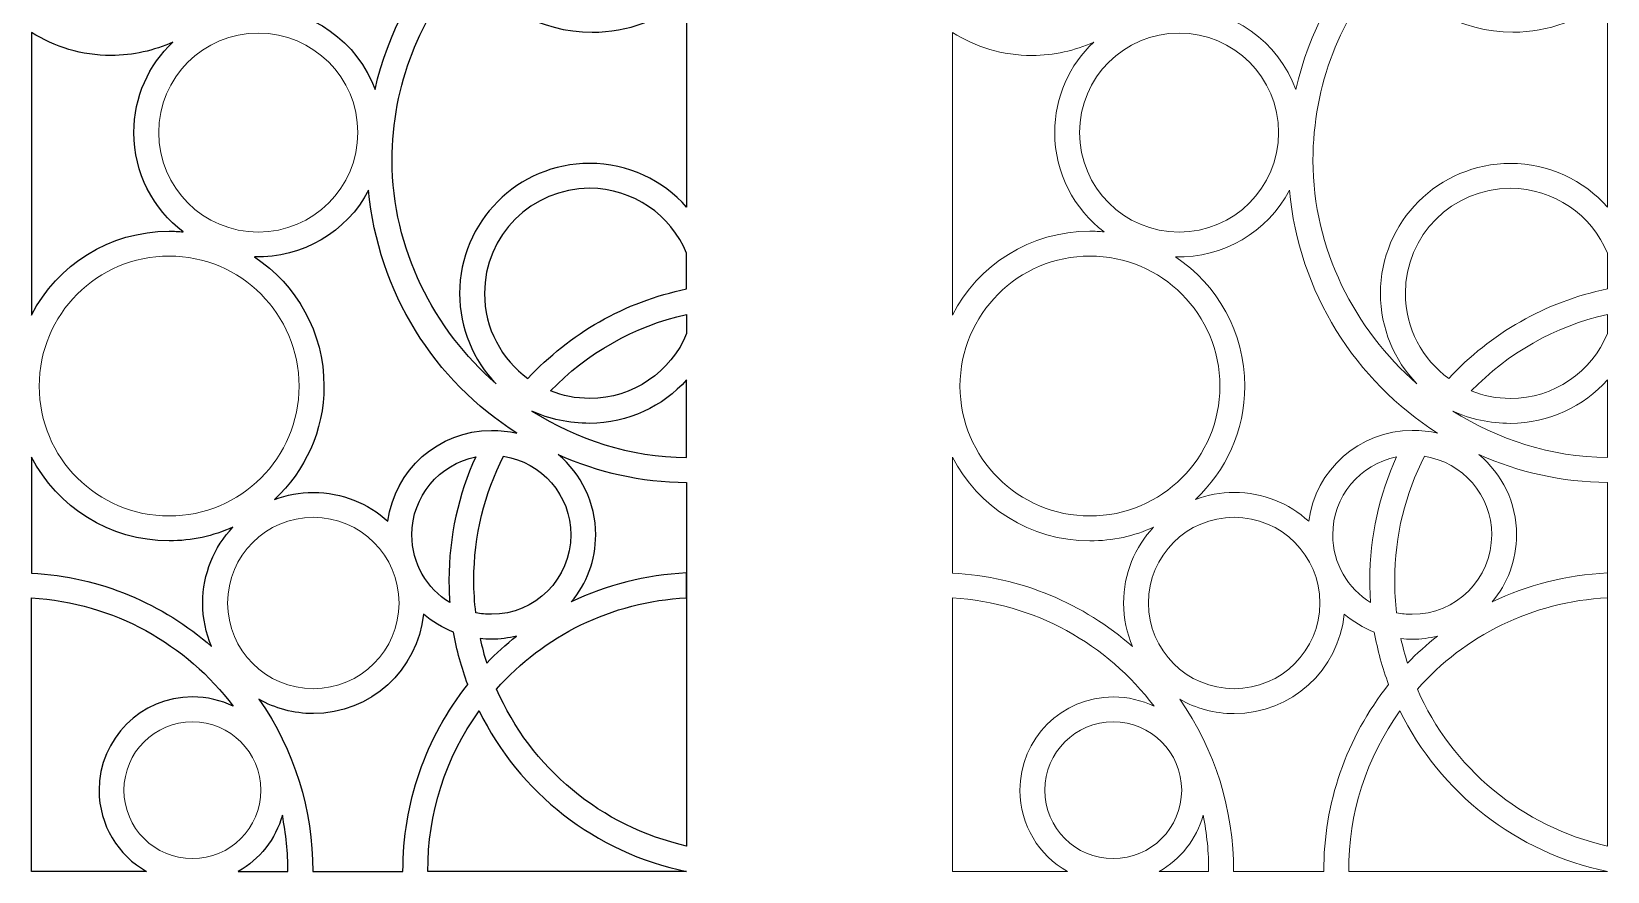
# Model space of a CAD drawing. Header units: centimetres. Extents: x -57 to 57, y -63 to 63.
# Drawn here: x -57 to 57, y -62.8 to -2 of the extents above; entities that cross this region are included whole.
import ezdxf

# ---------------------------------------------------------------- set-up
doc = ezdxf.new("R2010")
doc.units = ezdxf.units.CM
doc.header["$MEASUREMENT"] = 0
doc.layers.add('layer 1', color=7, linetype='Continuous')

msp = doc.modelspace()

# ---------------------------------------------------------------- linework, layer by layer
at = {"layer": 'layer 1', "color": 114, "lineweight": 9}
for centre, major_axis, ratio in [((-40.59358, -9.31058), (0, 7.2), 1), ((-47.0421, -27.64726), (0, 9.39999), 1), ((-36.61088, -43.34118), (0, 6.2), 1), ((-45.35826, -56.88321), (0, 4.95), 0.99999798)]:
    msp.add_ellipse(centre, major_axis=major_axis, ratio=ratio, dxfattribs=at)
at = {"layer": 'layer 1', "color": 177, "lineweight": 9}
for centre, major_axis, ratio in [((26.01087, -9.31058), (0, 7.2), 1), ((19.56235, -27.64726), (0, 9.39999), 1), ((29.99357, -43.34118), (0, 6.2), 1), ((21.24619, -56.88321), (0, 4.95), 0.99999798)]:
    msp.add_ellipse(centre, major_axis=major_axis, ratio=ratio, dxfattribs=at)
at = {"layer": 'layer 1', "color": 114}
for points, knots in [([(-26.41694, 4.60212), (-29.20482, 1.62604), (-31.22079, -2.08198), (-32.14509, -6.20211), (-32.14509, -6.20211), (-33.411, -2.76369), (-36.71637, -0.31059), (-40.59358, -0.31059), (-40.59358, -0.31059), (-41.82427, -0.31059), (-42.99739, -0.55775), (-44.06592, -1.00513), (-44.06592, -1.00513), (-41.84082, 0.97328), (-40.43884, 3.85734), (-40.43884, 7.06827), (-40.43884, 7.06827), (-40.43884, 8.00164), (-40.55733, 8.9074), (-40.78005, 9.77133), (-40.78005, 9.77133), (-39.06339, 8.07092), (-36.70166, 7.02059), (-34.09511, 7.02059), (-34.09511, 7.02059), (-31.36471, 7.02059), (-28.90302, 8.17307), (-27.16994, 10.01805), (-27.16994, 10.01805), (-27.21844, 9.60279), (-27.24338, 9.18035), (-27.24338, 8.75211), (-27.24338, 8.75211), (-27.24338, 7.28172), (-26.94936, 5.87985), (-26.41694, 4.60212)], [0, 0, 0, 0, 0.1, 0.1, 0.1, 0.1, 0.2, 0.2, 0.2, 0.2, 0.3, 0.3, 0.3, 0.3, 0.4, 0.4, 0.4, 0.4, 0.5, 0.5, 0.5, 0.5, 0.6, 0.6, 0.6, 0.6, 0.7, 0.7, 0.7, 0.7, 0.8, 0.8, 0.8, 0.8, 1, 1, 1, 1]), ([(-9.6088, 0.39004), (-11.47066, -1.13363), (-13.85046, -2.04789), (-16.44338, -2.04789), (-16.44338, -2.04789), (-20.25344, -2.04789), (-23.60328, -0.07365), (-25.52587, 2.90723), (-25.52587, 2.90723), (-28.87624, -0.88421), (-30.90979, -5.86642), (-30.90979, -11.32261), (-30.90979, -11.32261), (-30.90979, -17.7611), (-27.88351, -23.5395), (-23.39542, -27.48016), (-23.39542, -27.48016), (-25.03431, -25.78818), (-26.03031, -23.4858), (-26.03031, -20.94475), (-26.03031, -20.94475), (-26.03031, -15.75416), (-21.82091, -11.54475), (-16.63031, -11.54475), (-16.63031, -11.54475), (-13.83853, -11.54475), (-11.33059, -12.76249), (-9.60879, -14.69565), (-9.60879, -14.69565), (-9.60879, -14.69565), (-9.6088, 0.39004), (-9.6088, 0.39004)], [0, 0, 0, 0, 0.111111111, 0.111111111, 0.111111111, 0.111111111, 0.222222222, 0.222222222, 0.222222222, 0.222222222, 0.333333333, 0.333333333, 0.333333333, 0.333333333, 0.444444444, 0.444444444, 0.444444444, 0.444444444, 0.555555556, 0.555555556, 0.555555556, 0.555555556, 0.666666667, 0.666666667, 0.666666667, 0.666666667, 0.777777778, 0.777777778, 0.777777778, 0.777777778, 1, 1, 1, 1]), ([(-46.77256, -2.76751), (-48.50955, -4.40843), (-49.59357, -6.73311), (-49.59357, -9.31059), (-49.59357, -9.31059), (-49.59357, -12.24426), (-48.18914, -14.85056), (-46.01609, -16.49372), (-46.01609, -16.49372), (-46.35395, -16.46303), (-46.69626, -16.44727), (-47.0421, -16.44727), (-47.0421, -16.44727), (-51.37425, -16.44727), (-55.13278, -18.90823), (-56.99562, -22.50811), (-56.99562, -22.50811), (-56.99562, -22.50811), (-56.99562, -2.07066), (-56.99562, -2.07066), (-56.99562, -2.07066), (-55.32909, -3.1228), (-53.35493, -3.73173), (-51.23884, -3.73173), (-51.23884, -3.73173), (-49.64614, -3.73173), (-48.13381, -3.38678), (-46.77256, -2.76751)], [0, 0, 0, 0, 0.125, 0.125, 0.125, 0.125, 0.25, 0.25, 0.25, 0.25, 0.375, 0.375, 0.375, 0.375, 0.5, 0.5, 0.5, 0.5, 0.625, 0.625, 0.625, 0.625, 0.75, 0.75, 0.75, 0.75, 1, 1, 1, 1]), ([(-32.61183, -13.47219), (-31.93574, -20.85958), (-27.84428, -27.28438), (-21.8939, -31.05371), (-21.8939, -31.05371), (-22.48089, -30.90722), (-23.10153, -30.85954), (-23.73382, -30.85954), (-23.73382, -30.85954), (-27.57093, -30.85954), (-30.74046, -33.72357), (-31.22083, -37.43006), (-31.22083, -37.43006), (-32.64288, -36.13256), (-34.53463, -35.34118), (-36.61088, -35.34118), (-36.61088, -35.34118), (-37.59632, -35.34118), (-38.54023, -35.51945), (-39.41205, -35.8455), (-39.41205, -35.8455), (-37.21586, -33.80058), (-35.84209, -30.88405), (-35.84209, -27.64727), (-35.84209, -27.64727), (-35.84209, -23.74738), (-37.83645, -20.31232), (-40.8607, -18.30664), (-40.8607, -18.30664), (-37.42367, -18.40656), (-34.20402, -16.51906), (-32.61183, -13.47219)], [0, 0, 0, 0, 0.111111111, 0.111111111, 0.111111111, 0.111111111, 0.222222222, 0.222222222, 0.222222222, 0.222222222, 0.333333333, 0.333333333, 0.333333333, 0.333333333, 0.444444444, 0.444444444, 0.444444444, 0.444444444, 0.555555556, 0.555555556, 0.555555556, 0.555555556, 0.666666667, 0.666666667, 0.666666667, 0.666666667, 0.777777778, 0.777777778, 0.777777778, 0.777777778, 1, 1, 1, 1]), ([(-21.08735, -27.10087), (-22.99161, -25.71963), (-24.23032, -23.47655), (-24.23032, -20.94475), (-24.23032, -20.94475), (-24.23032, -16.74809), (-20.82697, -13.34474), (-16.63032, -13.34474), (-16.63032, -13.34474), (-13.46553, -13.34474), (-10.75189, -15.28023), (-9.60878, -18.03182), (-9.60878, -18.03182), (-9.60878, -18.03182), (-9.60882, -20.62647), (-9.60882, -20.62647), (-9.60882, -20.62647), (-14.10314, -21.54107), (-18.0884, -23.85828), (-21.08735, -27.10087)], [0, 0, 0, 0, 0.166666667, 0.166666667, 0.166666667, 0.166666667, 0.333333333, 0.333333333, 0.333333333, 0.333333333, 0.5, 0.5, 0.5, 0.5, 0.666666667, 0.666666667, 0.666666667, 0.666666667, 1, 1, 1, 1]), ([(-19.46043, -28.00011), (-18.58567, -28.35142), (-17.63052, -28.54475), (-16.63032, -28.54475), (-16.63032, -28.54475), (-13.465, -28.54475), (-10.75158, -26.60838), (-9.6088, -23.85601), (-9.6088, -23.85601), (-9.6088, -23.85601), (-9.60881, -22.46724), (-9.60881, -22.46724), (-9.60881, -22.46724), (-13.42974, -23.32008), (-16.83236, -25.2832), (-19.46043, -28.00011)], [0, 0, 0, 0, 0.2, 0.2, 0.2, 0.2, 0.4, 0.4, 0.4, 0.4, 0.6, 0.6, 0.6, 0.6, 1, 1, 1, 1]), ([(-9.60883, -32.8217), (-13.72199, -32.78439), (-17.54468, -31.49476), (-20.7978, -29.45521), (-20.7978, -29.45521), (-19.56473, -30.04964), (-18.09055, -30.34474), (-16.63031, -30.34474), (-16.63031, -30.34474), (-13.83853, -30.34474), (-11.33059, -29.127), (-9.60879, -27.19383), (-9.60879, -27.19383), (-9.60879, -27.19383), (-9.60883, -32.8217), (-9.60883, -32.8217)], [0, 0, 0, 0, 0.2, 0.2, 0.2, 0.2, 0.4, 0.4, 0.4, 0.4, 0.6, 0.6, 0.6, 0.6, 1, 1, 1, 1]), ([(-42.43702, -37.8594), (-43.78488, -39.29134), (-44.61087, -41.21999), (-44.61087, -43.34118), (-44.61087, -43.34118), (-44.61087, -44.46026), (-44.38099, -45.52559), (-43.96584, -46.49283), (-43.96584, -46.49283), (-47.48116, -43.4015), (-52.01362, -41.43942), (-56.99559, -41.17419), (-56.99559, -41.17419), (-56.99559, -41.17419), (-56.99562, -32.78641), (-56.99562, -32.78641), (-56.99562, -32.78641), (-55.13277, -36.3863), (-51.37425, -38.84727), (-47.0421, -38.84727), (-47.0421, -38.84727), (-45.40079, -38.84727), (-43.84179, -38.49401), (-42.43702, -37.8594)], [0, 0, 0, 0, 0.142857143, 0.142857143, 0.142857143, 0.142857143, 0.285714286, 0.285714286, 0.285714286, 0.285714286, 0.428571429, 0.428571429, 0.428571429, 0.428571429, 0.571428571, 0.571428571, 0.571428571, 0.571428571, 0.714285714, 0.714285714, 0.714285714, 0.714285714, 1, 1, 1, 1]), ([(-24.86595, -32.77102), (-27.49928, -33.29685), (-29.48382, -35.62181), (-29.48382, -38.40954), (-29.48382, -38.40954), (-29.48382, -40.48275), (-28.38604, -42.30008), (-26.74015, -43.31175), (-26.74015, -43.31175), (-26.77988, -42.77784), (-26.80009, -42.23848), (-26.80009, -41.69443), (-26.80009, -41.69443), (-26.80009, -38.51122), (-26.10797, -35.48926), (-24.86595, -32.77102)], [0, 0, 0, 0, 0.2, 0.2, 0.2, 0.2, 0.4, 0.4, 0.4, 0.4, 0.6, 0.6, 0.6, 0.6, 1, 1, 1, 1]), ([(-24.86077, -44.04914), (-24.49636, -44.12158), (-24.11947, -44.15954), (-23.73382, -44.15954), (-23.73382, -44.15954), (-20.55872, -44.15954), (-17.98382, -41.58464), (-17.98382, -38.40954), (-17.98382, -38.40954), (-17.98382, -35.53669), (-20.09182, -33.15513), (-22.84511, -32.72776), (-22.84511, -32.72776), (-24.2228, -35.4175), (-25.00009, -38.4654), (-25.00009, -41.69443), (-25.00009, -41.69443), (-25.00009, -42.49125), (-24.95278, -43.27705), (-24.86077, -44.04914)], [0, 0, 0, 0, 0.166666667, 0.166666667, 0.166666667, 0.166666667, 0.333333333, 0.333333333, 0.333333333, 0.333333333, 0.5, 0.5, 0.5, 0.5, 0.666666667, 0.666666667, 0.666666667, 0.666666667, 1, 1, 1, 1]), ([(-9.60884, -42.96744), (-15.07489, -43.23596), (-19.95605, -45.73345), (-23.36229, -49.5698), (-23.36229, -49.5698), (-20.87962, -55.2543), (-15.79181, -59.54158), (-9.6088, -60.92164), (-9.6088, -60.92164), (-9.6088, -60.92164), (-9.6088, -34.62177), (-9.6088, -34.62177), (-9.6088, -34.62177), (-12.91757, -34.59408), (-16.06213, -33.87632), (-18.90556, -32.6054), (-18.90556, -32.6054), (-17.24248, -33.99045), (-16.18382, -36.07664), (-16.18382, -38.40954), (-16.18382, -38.40954), (-16.18382, -40.25966), (-16.84962, -41.95448), (-17.9547, -43.26759), (-17.9547, -43.26759), (-15.41093, -42.04041), (-12.58872, -41.29945), (-9.60882, -41.1654), (-9.60882, -41.1654), (-9.60882, -41.1654), (-9.60884, -42.96744), (-9.60884, -42.96744)], [0, 0, 0, 0, 0.111111111, 0.111111111, 0.111111111, 0.111111111, 0.222222222, 0.222222222, 0.222222222, 0.222222222, 0.333333333, 0.333333333, 0.333333333, 0.333333333, 0.444444444, 0.444444444, 0.444444444, 0.444444444, 0.555555556, 0.555555556, 0.555555556, 0.555555556, 0.666666667, 0.666666667, 0.666666667, 0.666666667, 0.777777778, 0.777777778, 0.777777778, 0.777777778, 1, 1, 1, 1]), ([(-56.99562, -42.97703), (-56.99562, -42.97703), (-56.99562, -62.76238), (-56.99562, -62.76238), (-56.99562, -62.76238), (-56.99562, -62.76238), (-48.67641, -62.76239), (-48.67641, -62.76239), (-48.67641, -62.76239), (-50.72514, -61.60342), (-52.10826, -59.4045), (-52.10826, -56.88321), (-52.10826, -56.88321), (-52.10826, -53.15592), (-49.08555, -50.13321), (-45.35826, -50.13321), (-45.35826, -50.13321), (-44.29911, -50.13321), (-43.29682, -50.37728), (-42.40464, -50.81225), (-42.40464, -50.81225), (-45.78201, -46.32319), (-51.03345, -43.3237), (-56.99562, -42.97703)], [0, 0, 0, 0, 0.142857143, 0.142857143, 0.142857143, 0.142857143, 0.285714286, 0.285714286, 0.285714286, 0.285714286, 0.428571429, 0.428571429, 0.428571429, 0.428571429, 0.571428571, 0.571428571, 0.571428571, 0.571428571, 0.714285714, 0.714285714, 0.714285714, 0.714285714, 1, 1, 1, 1]), ([(-25.43781, -49.24091), (-28.4979, -53.07397), (-30.15226, -57.85694), (-30.12628, -62.76238), (-30.12628, -62.76238), (-30.12628, -62.76238), (-36.65692, -62.76238), (-36.65692, -62.76238), (-36.65692, -62.76238), (-36.63336, -58.31267), (-37.99043, -53.94935), (-40.54684, -50.30721), (-40.54684, -50.30721), (-39.38466, -50.96541), (-38.04156, -51.34118), (-36.61088, -51.34118), (-36.61088, -51.34118), (-32.46262, -51.34118), (-29.05073, -48.18214), (-28.6502, -44.13907), (-28.6502, -44.13907), (-28.00905, -44.68977), (-27.27476, -45.13368), (-26.47379, -45.44582), (-26.47379, -45.44582), (-26.24325, -46.75551), (-25.89405, -48.02436), (-25.43781, -49.24091)], [0, 0, 0, 0, 0.125, 0.125, 0.125, 0.125, 0.25, 0.25, 0.25, 0.25, 0.375, 0.375, 0.375, 0.375, 0.5, 0.5, 0.5, 0.5, 0.625, 0.625, 0.625, 0.625, 0.75, 0.75, 0.75, 0.75, 1, 1, 1, 1]), ([(-21.90966, -45.73757), (-22.67363, -46.33871), (-23.39591, -46.9905), (-24.07137, -47.68791), (-24.07137, -47.68791), (-24.25635, -47.10829), (-24.415, -46.51784), (-24.54637, -45.9163), (-24.54637, -45.9163), (-24.27942, -45.94488), (-24.00832, -45.95954), (-23.73382, -45.95954), (-23.73382, -45.95954), (-23.10487, -45.95954), (-22.49384, -45.88258), (-21.90966, -45.73757)], [0, 0, 0, 0, 0.2, 0.2, 0.2, 0.2, 0.4, 0.4, 0.4, 0.4, 0.6, 0.6, 0.6, 0.6, 1, 1, 1, 1]), ([(-24.61918, -51.13907), (-27.05421, -54.51771), (-28.35041, -58.59768), (-28.32625, -62.76238), (-28.32625, -62.76238), (-28.32625, -62.76238), (-9.60882, -62.76237), (-9.60882, -62.76237), (-9.60882, -62.76237), (-16.22038, -61.41688), (-21.73013, -57.03616), (-24.61918, -51.13907)], [0, 0, 0, 0, 0.25, 0.25, 0.25, 0.25, 0.5, 0.5, 0.5, 0.5, 1, 1, 1, 1]), ([(-38.85326, -58.69135), (-38.58053, -60.03012), (-38.44903, -61.39627), (-38.45695, -62.76238), (-38.45695, -62.76238), (-38.45695, -62.76238), (-42.04008, -62.76238), (-42.04008, -62.76238), (-42.04008, -62.76238), (-40.50027, -61.89129), (-39.33643, -60.43273), (-38.85326, -58.69135)], [0, 0, 0, 0, 0.25, 0.25, 0.25, 0.25, 0.5, 0.5, 0.5, 0.5, 1, 1, 1, 1])]:
    msp.add_open_spline(points, degree=3, knots=knots, dxfattribs=at)
at = {"layer": 'layer 1', "color": 250, "lineweight": 9}
for points, knots in [([(-26.41694, 4.60212), (-29.20482, 1.62604), (-31.22079, -2.08198), (-32.14509, -6.20211), (-32.14509, -6.20211), (-33.411, -2.76369), (-36.71637, -0.31059), (-40.59358, -0.31059), (-40.59358, -0.31059), (-41.82427, -0.31059), (-42.99739, -0.55775), (-44.06592, -1.00513), (-44.06592, -1.00513), (-41.84082, 0.97328), (-40.43884, 3.85734), (-40.43884, 7.06827), (-40.43884, 7.06827), (-40.43884, 8.00164), (-40.55733, 8.9074), (-40.78005, 9.77133), (-40.78005, 9.77133), (-39.06339, 8.07092), (-36.70166, 7.02059), (-34.09511, 7.02059), (-34.09511, 7.02059), (-31.36471, 7.02059), (-28.90302, 8.17307), (-27.16994, 10.01805), (-27.16994, 10.01805), (-27.21844, 9.60279), (-27.24338, 9.18035), (-27.24338, 8.75211), (-27.24338, 8.75211), (-27.24338, 7.28172), (-26.94936, 5.87985), (-26.41694, 4.60212)], [0, 0, 0, 0, 0.1, 0.1, 0.1, 0.1, 0.2, 0.2, 0.2, 0.2, 0.3, 0.3, 0.3, 0.3, 0.4, 0.4, 0.4, 0.4, 0.5, 0.5, 0.5, 0.5, 0.6, 0.6, 0.6, 0.6, 0.7, 0.7, 0.7, 0.7, 0.8, 0.8, 0.8, 0.8, 1, 1, 1, 1]), ([(-9.6088, 0.39004), (-11.47066, -1.13363), (-13.85046, -2.04789), (-16.44338, -2.04789), (-16.44338, -2.04789), (-20.25344, -2.04789), (-23.60328, -0.07365), (-25.52587, 2.90723), (-25.52587, 2.90723), (-28.87624, -0.88421), (-30.90979, -5.86642), (-30.90979, -11.32261), (-30.90979, -11.32261), (-30.90979, -17.7611), (-27.88351, -23.5395), (-23.39542, -27.48016), (-23.39542, -27.48016), (-25.03431, -25.78818), (-26.03031, -23.4858), (-26.03031, -20.94475), (-26.03031, -20.94475), (-26.03031, -15.75416), (-21.82091, -11.54475), (-16.63031, -11.54475), (-16.63031, -11.54475), (-13.83853, -11.54475), (-11.33059, -12.76249), (-9.60879, -14.69565), (-9.60879, -14.69565), (-9.60879, -14.69565), (-9.6088, 0.39004), (-9.6088, 0.39004)], [0, 0, 0, 0, 0.111111111, 0.111111111, 0.111111111, 0.111111111, 0.222222222, 0.222222222, 0.222222222, 0.222222222, 0.333333333, 0.333333333, 0.333333333, 0.333333333, 0.444444444, 0.444444444, 0.444444444, 0.444444444, 0.555555556, 0.555555556, 0.555555556, 0.555555556, 0.666666667, 0.666666667, 0.666666667, 0.666666667, 0.777777778, 0.777777778, 0.777777778, 0.777777778, 1, 1, 1, 1]), ([(-46.77256, -2.76751), (-48.50955, -4.40843), (-49.59357, -6.73311), (-49.59357, -9.31059), (-49.59357, -9.31059), (-49.59357, -12.24426), (-48.18914, -14.85056), (-46.01609, -16.49372), (-46.01609, -16.49372), (-46.35395, -16.46303), (-46.69626, -16.44727), (-47.0421, -16.44727), (-47.0421, -16.44727), (-51.37425, -16.44727), (-55.13278, -18.90823), (-56.99562, -22.50811), (-56.99562, -22.50811), (-56.99562, -22.50811), (-56.99562, -2.07066), (-56.99562, -2.07066), (-56.99562, -2.07066), (-55.32909, -3.1228), (-53.35493, -3.73173), (-51.23884, -3.73173), (-51.23884, -3.73173), (-49.64614, -3.73173), (-48.13381, -3.38678), (-46.77256, -2.76751)], [0, 0, 0, 0, 0.125, 0.125, 0.125, 0.125, 0.25, 0.25, 0.25, 0.25, 0.375, 0.375, 0.375, 0.375, 0.5, 0.5, 0.5, 0.5, 0.625, 0.625, 0.625, 0.625, 0.75, 0.75, 0.75, 0.75, 1, 1, 1, 1]), ([(-32.61183, -13.47219), (-31.93574, -20.85958), (-27.84428, -27.28438), (-21.8939, -31.05371), (-21.8939, -31.05371), (-22.48089, -30.90722), (-23.10153, -30.85954), (-23.73382, -30.85954), (-23.73382, -30.85954), (-27.57093, -30.85954), (-30.74046, -33.72357), (-31.22083, -37.43006), (-31.22083, -37.43006), (-32.64288, -36.13256), (-34.53463, -35.34118), (-36.61088, -35.34118), (-36.61088, -35.34118), (-37.59632, -35.34118), (-38.54023, -35.51945), (-39.41205, -35.8455), (-39.41205, -35.8455), (-37.21586, -33.80058), (-35.84209, -30.88405), (-35.84209, -27.64727), (-35.84209, -27.64727), (-35.84209, -23.74738), (-37.83645, -20.31232), (-40.8607, -18.30664), (-40.8607, -18.30664), (-37.42367, -18.40656), (-34.20402, -16.51906), (-32.61183, -13.47219)], [0, 0, 0, 0, 0.111111111, 0.111111111, 0.111111111, 0.111111111, 0.222222222, 0.222222222, 0.222222222, 0.222222222, 0.333333333, 0.333333333, 0.333333333, 0.333333333, 0.444444444, 0.444444444, 0.444444444, 0.444444444, 0.555555556, 0.555555556, 0.555555556, 0.555555556, 0.666666667, 0.666666667, 0.666666667, 0.666666667, 0.777777778, 0.777777778, 0.777777778, 0.777777778, 1, 1, 1, 1]), ([(-21.08735, -27.10087), (-22.99161, -25.71963), (-24.23032, -23.47655), (-24.23032, -20.94475), (-24.23032, -20.94475), (-24.23032, -16.74809), (-20.82697, -13.34474), (-16.63032, -13.34474), (-16.63032, -13.34474), (-13.46553, -13.34474), (-10.75189, -15.28023), (-9.60878, -18.03182), (-9.60878, -18.03182), (-9.60878, -18.03182), (-9.60882, -20.62647), (-9.60882, -20.62647), (-9.60882, -20.62647), (-14.10314, -21.54107), (-18.0884, -23.85828), (-21.08735, -27.10087)], [0, 0, 0, 0, 0.166666667, 0.166666667, 0.166666667, 0.166666667, 0.333333333, 0.333333333, 0.333333333, 0.333333333, 0.5, 0.5, 0.5, 0.5, 0.666666667, 0.666666667, 0.666666667, 0.666666667, 1, 1, 1, 1]), ([(-19.46043, -28.00011), (-18.58567, -28.35142), (-17.63052, -28.54475), (-16.63032, -28.54475), (-16.63032, -28.54475), (-13.465, -28.54475), (-10.75158, -26.60838), (-9.6088, -23.85601), (-9.6088, -23.85601), (-9.6088, -23.85601), (-9.60881, -22.46724), (-9.60881, -22.46724), (-9.60881, -22.46724), (-13.42974, -23.32008), (-16.83236, -25.2832), (-19.46043, -28.00011)], [0, 0, 0, 0, 0.2, 0.2, 0.2, 0.2, 0.4, 0.4, 0.4, 0.4, 0.6, 0.6, 0.6, 0.6, 1, 1, 1, 1]), ([(-9.60883, -32.8217), (-13.72199, -32.78439), (-17.54468, -31.49476), (-20.7978, -29.45521), (-20.7978, -29.45521), (-19.56473, -30.04964), (-18.09055, -30.34474), (-16.63031, -30.34474), (-16.63031, -30.34474), (-13.83853, -30.34474), (-11.33059, -29.127), (-9.60879, -27.19383), (-9.60879, -27.19383), (-9.60879, -27.19383), (-9.60883, -32.8217), (-9.60883, -32.8217)], [0, 0, 0, 0, 0.2, 0.2, 0.2, 0.2, 0.4, 0.4, 0.4, 0.4, 0.6, 0.6, 0.6, 0.6, 1, 1, 1, 1]), ([(-42.43702, -37.8594), (-43.78488, -39.29134), (-44.61087, -41.21999), (-44.61087, -43.34118), (-44.61087, -43.34118), (-44.61087, -44.46026), (-44.38099, -45.52559), (-43.96584, -46.49283), (-43.96584, -46.49283), (-47.48116, -43.4015), (-52.01362, -41.43942), (-56.99559, -41.17419), (-56.99559, -41.17419), (-56.99559, -41.17419), (-56.99562, -32.78641), (-56.99562, -32.78641), (-56.99562, -32.78641), (-55.13277, -36.3863), (-51.37425, -38.84727), (-47.0421, -38.84727), (-47.0421, -38.84727), (-45.40079, -38.84727), (-43.84179, -38.49401), (-42.43702, -37.8594)], [0, 0, 0, 0, 0.142857143, 0.142857143, 0.142857143, 0.142857143, 0.285714286, 0.285714286, 0.285714286, 0.285714286, 0.428571429, 0.428571429, 0.428571429, 0.428571429, 0.571428571, 0.571428571, 0.571428571, 0.571428571, 0.714285714, 0.714285714, 0.714285714, 0.714285714, 1, 1, 1, 1]), ([(-24.86595, -32.77102), (-27.49928, -33.29685), (-29.48382, -35.62181), (-29.48382, -38.40954), (-29.48382, -38.40954), (-29.48382, -40.48275), (-28.38604, -42.30008), (-26.74015, -43.31175), (-26.74015, -43.31175), (-26.77988, -42.77784), (-26.80009, -42.23848), (-26.80009, -41.69443), (-26.80009, -41.69443), (-26.80009, -38.51122), (-26.10797, -35.48926), (-24.86595, -32.77102)], [0, 0, 0, 0, 0.2, 0.2, 0.2, 0.2, 0.4, 0.4, 0.4, 0.4, 0.6, 0.6, 0.6, 0.6, 1, 1, 1, 1]), ([(-24.86077, -44.04914), (-24.49636, -44.12158), (-24.11947, -44.15954), (-23.73382, -44.15954), (-23.73382, -44.15954), (-20.55872, -44.15954), (-17.98382, -41.58464), (-17.98382, -38.40954), (-17.98382, -38.40954), (-17.98382, -35.53669), (-20.09182, -33.15513), (-22.84511, -32.72776), (-22.84511, -32.72776), (-24.2228, -35.4175), (-25.00009, -38.4654), (-25.00009, -41.69443), (-25.00009, -41.69443), (-25.00009, -42.49125), (-24.95278, -43.27705), (-24.86077, -44.04914)], [0, 0, 0, 0, 0.166666667, 0.166666667, 0.166666667, 0.166666667, 0.333333333, 0.333333333, 0.333333333, 0.333333333, 0.5, 0.5, 0.5, 0.5, 0.666666667, 0.666666667, 0.666666667, 0.666666667, 1, 1, 1, 1]), ([(-9.60884, -42.96744), (-15.07489, -43.23596), (-19.95605, -45.73345), (-23.36229, -49.5698), (-23.36229, -49.5698), (-20.87962, -55.2543), (-15.79181, -59.54158), (-9.6088, -60.92164), (-9.6088, -60.92164), (-9.6088, -60.92164), (-9.6088, -34.62177), (-9.6088, -34.62177), (-9.6088, -34.62177), (-12.91757, -34.59408), (-16.06213, -33.87632), (-18.90556, -32.6054), (-18.90556, -32.6054), (-17.24248, -33.99045), (-16.18382, -36.07664), (-16.18382, -38.40954), (-16.18382, -38.40954), (-16.18382, -40.25966), (-16.84962, -41.95448), (-17.9547, -43.26759), (-17.9547, -43.26759), (-15.41093, -42.04041), (-12.58872, -41.29945), (-9.60882, -41.1654)], [0, 0, 0, 0, 0.125, 0.125, 0.125, 0.125, 0.25, 0.25, 0.25, 0.25, 0.375, 0.375, 0.375, 0.375, 0.5, 0.5, 0.5, 0.5, 0.625, 0.625, 0.625, 0.625, 0.75, 0.75, 0.75, 0.75, 1, 1, 1, 1]), ([(-56.99562, -42.97703), (-56.99562, -42.97703), (-56.99562, -62.76238), (-56.99562, -62.76238), (-56.99562, -62.76238), (-56.99562, -62.76238), (-48.67641, -62.76239), (-48.67641, -62.76239), (-48.67641, -62.76239), (-50.72514, -61.60342), (-52.10826, -59.4045), (-52.10826, -56.88321), (-52.10826, -56.88321), (-52.10826, -53.15592), (-49.08555, -50.13321), (-45.35826, -50.13321), (-45.35826, -50.13321), (-44.29911, -50.13321), (-43.29682, -50.37728), (-42.40464, -50.81225), (-42.40464, -50.81225), (-45.78201, -46.32319), (-51.03345, -43.3237), (-56.99562, -42.97703)], [0, 0, 0, 0, 0.142857143, 0.142857143, 0.142857143, 0.142857143, 0.285714286, 0.285714286, 0.285714286, 0.285714286, 0.428571429, 0.428571429, 0.428571429, 0.428571429, 0.571428571, 0.571428571, 0.571428571, 0.571428571, 0.714285714, 0.714285714, 0.714285714, 0.714285714, 1, 1, 1, 1]), ([(-25.43781, -49.24091), (-28.4979, -53.07397), (-30.15226, -57.85694), (-30.12628, -62.76238), (-30.12628, -62.76238), (-30.12628, -62.76238), (-36.65692, -62.76238), (-36.65692, -62.76238), (-36.65692, -62.76238), (-36.63336, -58.31267), (-37.99043, -53.94935), (-40.54684, -50.30721), (-40.54684, -50.30721), (-39.38466, -50.96541), (-38.04156, -51.34118), (-36.61088, -51.34118), (-36.61088, -51.34118), (-32.46262, -51.34118), (-29.05073, -48.18214), (-28.6502, -44.13907), (-28.6502, -44.13907), (-28.00905, -44.68977), (-27.27476, -45.13368), (-26.47379, -45.44582), (-26.47379, -45.44582), (-26.24325, -46.75551), (-25.89405, -48.02436), (-25.43781, -49.24091)], [0, 0, 0, 0, 0.125, 0.125, 0.125, 0.125, 0.25, 0.25, 0.25, 0.25, 0.375, 0.375, 0.375, 0.375, 0.5, 0.5, 0.5, 0.5, 0.625, 0.625, 0.625, 0.625, 0.75, 0.75, 0.75, 0.75, 1, 1, 1, 1]), ([(-21.90966, -45.73757), (-22.67363, -46.33871), (-23.39591, -46.9905), (-24.07137, -47.68791), (-24.07137, -47.68791), (-24.25635, -47.10829), (-24.415, -46.51784), (-24.54637, -45.9163), (-24.54637, -45.9163), (-24.27942, -45.94488), (-24.00832, -45.95954), (-23.73382, -45.95954), (-23.73382, -45.95954), (-23.10487, -45.95954), (-22.49384, -45.88258), (-21.90966, -45.73757)], [0, 0, 0, 0, 0.2, 0.2, 0.2, 0.2, 0.4, 0.4, 0.4, 0.4, 0.6, 0.6, 0.6, 0.6, 1, 1, 1, 1]), ([(-24.61918, -51.13907), (-27.05421, -54.51771), (-28.35041, -58.59768), (-28.32625, -62.76238), (-28.32625, -62.76238), (-28.32625, -62.76238), (-9.60882, -62.76237), (-9.60882, -62.76237), (-9.60882, -62.76237), (-16.22038, -61.41688), (-21.73013, -57.03616), (-24.61918, -51.13907)], [0, 0, 0, 0, 0.25, 0.25, 0.25, 0.25, 0.5, 0.5, 0.5, 0.5, 1, 1, 1, 1]), ([(-38.85326, -58.69135), (-38.58053, -60.03012), (-38.44903, -61.39627), (-38.45695, -62.76238), (-38.45695, -62.76238), (-38.45695, -62.76238), (-42.04008, -62.76238), (-42.04008, -62.76238), (-42.04008, -62.76238), (-40.50027, -61.89129), (-39.33643, -60.43273), (-38.85326, -58.69135)], [0, 0, 0, 0, 0.25, 0.25, 0.25, 0.25, 0.5, 0.5, 0.5, 0.5, 1, 1, 1, 1])]:
    msp.add_open_spline(points, degree=3, knots=knots, dxfattribs=at)
at = {"layer": 'layer 1', "color": 177, "lineweight": 9}
for points, knots in [([(40.18751, 4.60212), (37.39963, 1.62604), (35.38366, -2.08198), (34.45936, -6.20211), (34.45936, -6.20211), (33.19345, -2.76369), (29.88808, -0.31059), (26.01087, -0.31059), (26.01087, -0.31059), (24.78018, -0.31059), (23.60706, -0.55775), (22.53853, -1.00513), (22.53853, -1.00513), (24.76363, 0.97328), (26.16561, 3.85734), (26.16561, 7.06827), (26.16561, 7.06827), (26.16561, 8.00164), (26.04712, 8.9074), (25.8244, 9.77133), (25.8244, 9.77133), (27.54106, 8.07092), (29.90279, 7.02059), (32.50934, 7.02059), (32.50934, 7.02059), (35.23974, 7.02059), (37.70143, 8.17307), (39.43451, 10.01805), (39.43451, 10.01805), (39.38601, 9.60279), (39.36107, 9.18035), (39.36107, 8.75211), (39.36107, 8.75211), (39.36107, 7.28172), (39.65509, 5.87985), (40.18751, 4.60212)], [0, 0, 0, 0, 0.1, 0.1, 0.1, 0.1, 0.2, 0.2, 0.2, 0.2, 0.3, 0.3, 0.3, 0.3, 0.4, 0.4, 0.4, 0.4, 0.5, 0.5, 0.5, 0.5, 0.6, 0.6, 0.6, 0.6, 0.7, 0.7, 0.7, 0.7, 0.8, 0.8, 0.8, 0.8, 1, 1, 1, 1]), ([(56.99565, 0.39004), (55.13379, -1.13363), (52.75399, -2.04789), (50.16107, -2.04789), (50.16107, -2.04789), (46.35101, -2.04789), (43.00117, -0.07365), (41.07858, 2.90723), (41.07858, 2.90723), (37.72821, -0.88421), (35.69466, -5.86642), (35.69466, -11.32261), (35.69466, -11.32261), (35.69466, -17.7611), (38.72094, -23.5395), (43.20903, -27.48016), (43.20903, -27.48016), (41.57014, -25.78818), (40.57414, -23.4858), (40.57414, -20.94475), (40.57414, -20.94475), (40.57414, -15.75416), (44.78354, -11.54475), (49.97414, -11.54475), (49.97414, -11.54475), (52.76592, -11.54475), (55.27386, -12.76249), (56.99566, -14.69565), (56.99566, -14.69565), (56.99566, -14.69565), (56.99565, 0.39004), (56.99565, 0.39004)], [0, 0, 0, 0, 0.111111111, 0.111111111, 0.111111111, 0.111111111, 0.222222222, 0.222222222, 0.222222222, 0.222222222, 0.333333333, 0.333333333, 0.333333333, 0.333333333, 0.444444444, 0.444444444, 0.444444444, 0.444444444, 0.555555556, 0.555555556, 0.555555556, 0.555555556, 0.666666667, 0.666666667, 0.666666667, 0.666666667, 0.777777778, 0.777777778, 0.777777778, 0.777777778, 1, 1, 1, 1]), ([(19.83189, -2.76751), (18.0949, -4.40843), (17.01088, -6.73311), (17.01088, -9.31059), (17.01088, -9.31059), (17.01088, -12.24426), (18.41531, -14.85056), (20.58836, -16.49372), (20.58836, -16.49372), (20.2505, -16.46303), (19.90819, -16.44727), (19.56235, -16.44727), (19.56235, -16.44727), (15.2302, -16.44727), (11.47167, -18.90823), (9.60883, -22.50811), (9.60883, -22.50811), (9.60883, -22.50811), (9.60883, -2.07066), (9.60883, -2.07066), (9.60883, -2.07066), (11.27536, -3.1228), (13.24952, -3.73173), (15.36561, -3.73173), (15.36561, -3.73173), (16.95831, -3.73173), (18.47064, -3.38678), (19.83189, -2.76751)], [0, 0, 0, 0, 0.125, 0.125, 0.125, 0.125, 0.25, 0.25, 0.25, 0.25, 0.375, 0.375, 0.375, 0.375, 0.5, 0.5, 0.5, 0.5, 0.625, 0.625, 0.625, 0.625, 0.75, 0.75, 0.75, 0.75, 1, 1, 1, 1]), ([(33.99262, -13.47219), (34.66871, -20.85958), (38.76017, -27.28438), (44.71055, -31.05371), (44.71055, -31.05371), (44.12356, -30.90722), (43.50292, -30.85954), (42.87063, -30.85954), (42.87063, -30.85954), (39.03352, -30.85954), (35.86399, -33.72357), (35.38362, -37.43006), (35.38362, -37.43006), (33.96157, -36.13256), (32.06982, -35.34118), (29.99357, -35.34118), (29.99357, -35.34118), (29.00813, -35.34118), (28.06422, -35.51945), (27.1924, -35.8455), (27.1924, -35.8455), (29.38859, -33.80058), (30.76236, -30.88405), (30.76236, -27.64727), (30.76236, -27.64727), (30.76236, -23.74738), (28.768, -20.31232), (25.74375, -18.30664), (25.74375, -18.30664), (29.18078, -18.40656), (32.40043, -16.51906), (33.99262, -13.47219)], [0, 0, 0, 0, 0.111111111, 0.111111111, 0.111111111, 0.111111111, 0.222222222, 0.222222222, 0.222222222, 0.222222222, 0.333333333, 0.333333333, 0.333333333, 0.333333333, 0.444444444, 0.444444444, 0.444444444, 0.444444444, 0.555555556, 0.555555556, 0.555555556, 0.555555556, 0.666666667, 0.666666667, 0.666666667, 0.666666667, 0.777777778, 0.777777778, 0.777777778, 0.777777778, 1, 1, 1, 1]), ([(45.5171, -27.10087), (43.61284, -25.71963), (42.37413, -23.47655), (42.37413, -20.94475), (42.37413, -20.94475), (42.37413, -16.74809), (45.77748, -13.34474), (49.97413, -13.34474), (49.97413, -13.34474), (53.13892, -13.34474), (55.85256, -15.28023), (56.99567, -18.03182), (56.99567, -18.03182), (56.99567, -18.03182), (56.99563, -20.62647), (56.99563, -20.62647), (56.99563, -20.62647), (52.50131, -21.54107), (48.51605, -23.85828), (45.5171, -27.10087)], [0, 0, 0, 0, 0.166666667, 0.166666667, 0.166666667, 0.166666667, 0.333333333, 0.333333333, 0.333333333, 0.333333333, 0.5, 0.5, 0.5, 0.5, 0.666666667, 0.666666667, 0.666666667, 0.666666667, 1, 1, 1, 1]), ([(47.14402, -28.00011), (48.01878, -28.35142), (48.97393, -28.54475), (49.97413, -28.54475), (49.97413, -28.54475), (53.13945, -28.54475), (55.85287, -26.60838), (56.99565, -23.85601), (56.99565, -23.85601), (56.99565, -23.85601), (56.99564, -22.46724), (56.99564, -22.46724), (56.99564, -22.46724), (53.17471, -23.32008), (49.77209, -25.2832), (47.14402, -28.00011)], [0, 0, 0, 0, 0.2, 0.2, 0.2, 0.2, 0.4, 0.4, 0.4, 0.4, 0.6, 0.6, 0.6, 0.6, 1, 1, 1, 1]), ([(56.99562, -32.8217), (52.88246, -32.78439), (49.05977, -31.49476), (45.80665, -29.45521), (45.80665, -29.45521), (47.03972, -30.04964), (48.5139, -30.34474), (49.97414, -30.34474), (49.97414, -30.34474), (52.76592, -30.34474), (55.27386, -29.127), (56.99566, -27.19383), (56.99566, -27.19383), (56.99566, -27.19383), (56.99562, -32.8217), (56.99562, -32.8217)], [0, 0, 0, 0, 0.2, 0.2, 0.2, 0.2, 0.4, 0.4, 0.4, 0.4, 0.6, 0.6, 0.6, 0.6, 1, 1, 1, 1]), ([(24.16743, -37.8594), (22.81957, -39.29134), (21.99358, -41.21999), (21.99358, -43.34118), (21.99358, -43.34118), (21.99358, -44.46026), (22.22346, -45.52559), (22.63861, -46.49283), (22.63861, -46.49283), (19.12329, -43.4015), (14.59083, -41.43942), (9.60886, -41.17419), (9.60886, -41.17419), (9.60886, -41.17419), (9.60883, -32.78641), (9.60883, -32.78641), (9.60883, -32.78641), (11.47168, -36.3863), (15.2302, -38.84727), (19.56235, -38.84727), (19.56235, -38.84727), (21.20366, -38.84727), (22.76266, -38.49401), (24.16743, -37.8594)], [0, 0, 0, 0, 0.142857143, 0.142857143, 0.142857143, 0.142857143, 0.285714286, 0.285714286, 0.285714286, 0.285714286, 0.428571429, 0.428571429, 0.428571429, 0.428571429, 0.571428571, 0.571428571, 0.571428571, 0.571428571, 0.714285714, 0.714285714, 0.714285714, 0.714285714, 1, 1, 1, 1]), ([(41.7385, -32.77102), (39.10517, -33.29685), (37.12063, -35.62181), (37.12063, -38.40954), (37.12063, -38.40954), (37.12063, -40.48275), (38.21841, -42.30008), (39.8643, -43.31175), (39.8643, -43.31175), (39.82457, -42.77784), (39.80436, -42.23848), (39.80436, -41.69443), (39.80436, -41.69443), (39.80436, -38.51122), (40.49648, -35.48926), (41.7385, -32.77102)], [0, 0, 0, 0, 0.2, 0.2, 0.2, 0.2, 0.4, 0.4, 0.4, 0.4, 0.6, 0.6, 0.6, 0.6, 1, 1, 1, 1]), ([(41.74368, -44.04914), (42.10809, -44.12158), (42.48498, -44.15954), (42.87063, -44.15954), (42.87063, -44.15954), (46.04573, -44.15954), (48.62063, -41.58464), (48.62063, -38.40954), (48.62063, -38.40954), (48.62063, -35.53669), (46.51263, -33.15513), (43.75934, -32.72776), (43.75934, -32.72776), (42.38165, -35.4175), (41.60436, -38.4654), (41.60436, -41.69443), (41.60436, -41.69443), (41.60436, -42.49125), (41.65167, -43.27705), (41.74368, -44.04914)], [0, 0, 0, 0, 0.166666667, 0.166666667, 0.166666667, 0.166666667, 0.333333333, 0.333333333, 0.333333333, 0.333333333, 0.5, 0.5, 0.5, 0.5, 0.666666667, 0.666666667, 0.666666667, 0.666666667, 1, 1, 1, 1]), ([(56.99561, -42.96744), (51.52956, -43.23596), (46.6484, -45.73345), (43.24216, -49.5698), (43.24216, -49.5698), (45.72483, -55.2543), (50.81264, -59.54158), (56.99565, -60.92164), (56.99565, -60.92164), (56.99565, -60.92164), (56.99565, -34.62177), (56.99565, -34.62177), (56.99565, -34.62177), (53.68688, -34.59408), (50.54232, -33.87632), (47.69889, -32.6054), (47.69889, -32.6054), (49.36197, -33.99045), (50.42063, -36.07664), (50.42063, -38.40954), (50.42063, -38.40954), (50.42063, -40.25966), (49.75483, -41.95448), (48.64975, -43.26759), (48.64975, -43.26759), (51.19352, -42.04041), (54.01573, -41.29945), (56.99563, -41.1654)], [0, 0, 0, 0, 0.125, 0.125, 0.125, 0.125, 0.25, 0.25, 0.25, 0.25, 0.375, 0.375, 0.375, 0.375, 0.5, 0.5, 0.5, 0.5, 0.625, 0.625, 0.625, 0.625, 0.75, 0.75, 0.75, 0.75, 1, 1, 1, 1]), ([(9.60883, -42.97703), (9.60883, -42.97703), (9.60883, -62.76238), (9.60883, -62.76238), (9.60883, -62.76238), (9.60883, -62.76238), (17.92804, -62.76239), (17.92804, -62.76239), (17.92804, -62.76239), (15.87931, -61.60342), (14.49619, -59.4045), (14.49619, -56.88321), (14.49619, -56.88321), (14.49619, -53.15592), (17.5189, -50.13321), (21.24619, -50.13321), (21.24619, -50.13321), (22.30534, -50.13321), (23.30763, -50.37728), (24.19981, -50.81225), (24.19981, -50.81225), (20.82244, -46.32319), (15.571, -43.3237), (9.60883, -42.97703)], [0, 0, 0, 0, 0.142857143, 0.142857143, 0.142857143, 0.142857143, 0.285714286, 0.285714286, 0.285714286, 0.285714286, 0.428571429, 0.428571429, 0.428571429, 0.428571429, 0.571428571, 0.571428571, 0.571428571, 0.571428571, 0.714285714, 0.714285714, 0.714285714, 0.714285714, 1, 1, 1, 1]), ([(41.16664, -49.24091), (38.10655, -53.07397), (36.45219, -57.85694), (36.47817, -62.76238), (36.47817, -62.76238), (36.47817, -62.76238), (29.94753, -62.76238), (29.94753, -62.76238), (29.94753, -62.76238), (29.97109, -58.31267), (28.61402, -53.94935), (26.05761, -50.30721), (26.05761, -50.30721), (27.21979, -50.96541), (28.56289, -51.34118), (29.99357, -51.34118), (29.99357, -51.34118), (34.14183, -51.34118), (37.55372, -48.18214), (37.95425, -44.13907), (37.95425, -44.13907), (38.5954, -44.68977), (39.32969, -45.13368), (40.13066, -45.44582), (40.13066, -45.44582), (40.3612, -46.75551), (40.7104, -48.02436), (41.16664, -49.24091)], [0, 0, 0, 0, 0.125, 0.125, 0.125, 0.125, 0.25, 0.25, 0.25, 0.25, 0.375, 0.375, 0.375, 0.375, 0.5, 0.5, 0.5, 0.5, 0.625, 0.625, 0.625, 0.625, 0.75, 0.75, 0.75, 0.75, 1, 1, 1, 1]), ([(44.69479, -45.73757), (43.93082, -46.33871), (43.20854, -46.9905), (42.53308, -47.68791), (42.53308, -47.68791), (42.3481, -47.10829), (42.18945, -46.51784), (42.05808, -45.9163), (42.05808, -45.9163), (42.32503, -45.94488), (42.59613, -45.95954), (42.87063, -45.95954), (42.87063, -45.95954), (43.49958, -45.95954), (44.11061, -45.88258), (44.69479, -45.73757)], [0, 0, 0, 0, 0.2, 0.2, 0.2, 0.2, 0.4, 0.4, 0.4, 0.4, 0.6, 0.6, 0.6, 0.6, 1, 1, 1, 1]), ([(41.98527, -51.13907), (39.55024, -54.51771), (38.25404, -58.59768), (38.2782, -62.76238), (38.2782, -62.76238), (38.2782, -62.76238), (56.99563, -62.76237), (56.99563, -62.76237), (56.99563, -62.76237), (50.38407, -61.41688), (44.87432, -57.03616), (41.98527, -51.13907)], [0, 0, 0, 0, 0.25, 0.25, 0.25, 0.25, 0.5, 0.5, 0.5, 0.5, 1, 1, 1, 1]), ([(27.75119, -58.69135), (28.02392, -60.03012), (28.15542, -61.39627), (28.1475, -62.76238), (28.1475, -62.76238), (28.1475, -62.76238), (24.56437, -62.76238), (24.56437, -62.76238), (24.56437, -62.76238), (26.10418, -61.89129), (27.26802, -60.43273), (27.75119, -58.69135)], [0, 0, 0, 0, 0.25, 0.25, 0.25, 0.25, 0.5, 0.5, 0.5, 0.5, 1, 1, 1, 1])]:
    msp.add_open_spline(points, degree=3, knots=knots, dxfattribs=at)

doc.saveas('drawing.dxf')
